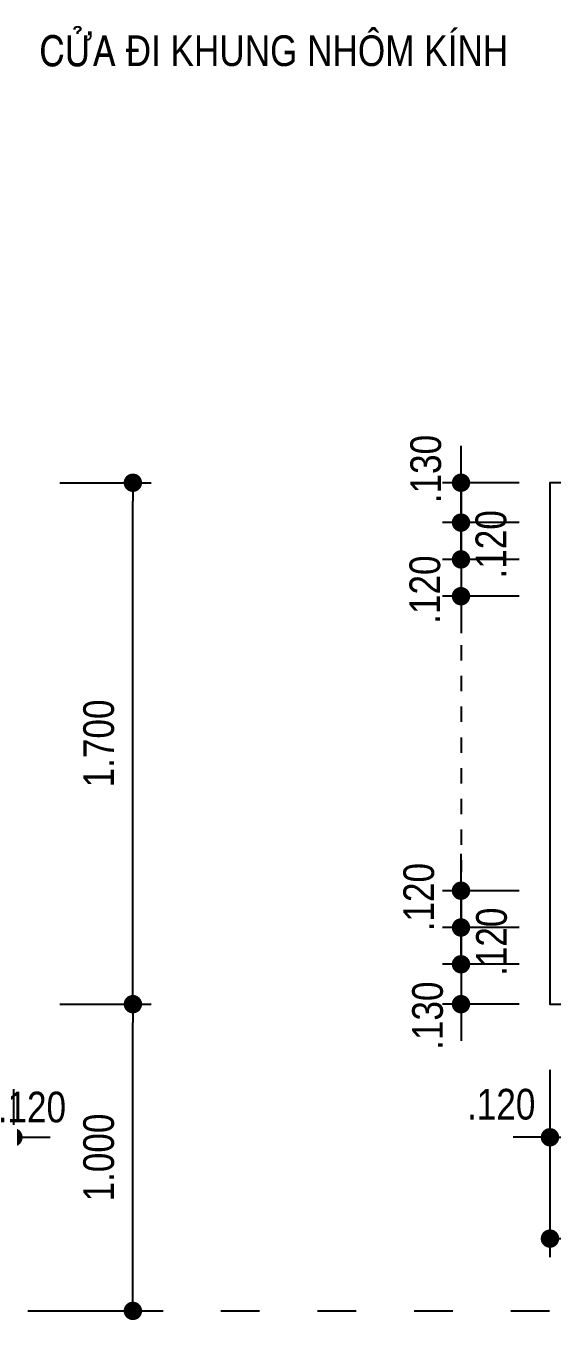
# Model space of a CAD drawing. Header units: millimetres. Extents: x 120 to 288, y 58 to 216.
# Drawn here: x 183.1 to 186.53, y 69.59 to 78.03 of the extents above; entities that cross this region are included whole.
import ezdxf

# ---------------------------------------------------------------- set-up
doc = ezdxf.new("R2010")
doc.units = ezdxf.units.MM
doc.header["$LTSCALE"] = 0.3
doc.header["$MEASUREMENT"] = 0
doc.linetypes.add('ACAD_ISO03W100', pattern=[30, 12, -18])
doc.layers.get('0').update_dxf_attribs({"linetype": 'CONTINUOUS', "lineweight": 13})
doc.layers.get('DEFPOINTS').update_dxf_attribs({"linetype": 'CONTINUOUS', "lineweight": 13})
for name, color, linetype in [('HATCH', 8, 'CONTINUOUS'), ('LAYER 1', 1, 'CONTINUOUS'), ('LAYER1', 1, 'CONTINUOUS')]:
    doc.layers.add(name, color=color, linetype=linetype)
doc.styles.add('HELVE-KT', font='vhelvcn.TTF')
doc.dimstyles.new('1-50', dxfattribs={"dimtxt": 0.2, "dimasz": 0.12, "dimexe": 0.12, "dimexo": 0.2, "dimgap": 0.12, "dimtad": 1, "dimdec": 3, "dimlfac": 0.5, "dimzin": 4, "dimdsep": 46, "dimtxsty": 'HELVE-KT', "dimblk1": 'DOT', "dimblk2": 'DOT', "dimsah": 1, "dimcen": -0.18, "dimadec": 3, "dimazin": 0, "dimtfac": 1, "dimtdec": 3, "dimtmove": 2, "dimatfit": 3, "dimldrblk": 'DOT', "dimfxl": 0, "dimtolj": 1, "dimtzin": 4, "dimarcsym": 0})

# ---------------------------------------------------------------- blocks, each defined once
blk = doc.blocks.new('_DOT')
at = {"color": 0, "linetype": 'ByBlock'}
blk.add_line((-0.5, 0), (-1, 0), dxfattribs=at)
at = {"color": 0, "linetype": 'ByBlock', "const_width": 0.5}
blk.add_lwpolyline([(-0.25, 0, 1), (0.25, 0, 1)], format="xyb", close=True, dxfattribs=at)
blk = doc.blocks.new('*D856')
at = {"layer": 'DEFPOINTS', "color": 0, "linetype": 'Continuous', "lineweight": -2, "ltscale": 0.08}
for p in [(183.1163, 75.0511), (183.7928, 75.0511), (183.1163, 71.6511)]:
    blk.add_point(p, dxfattribs=at)
at = {"layer": 'LAYER1', "color": 0, "linetype": 'Continuous', "lineweight": -2, "ltscale": 0.08}
for p, q in [((183.3163, 75.0511), (183.9128, 75.0511)), ((183.7928, 71.7711), (183.7928, 74.9311)), ((183.3163, 71.6511), (183.9128, 71.6511))]:
    blk.add_line(p, q, dxfattribs=at)
at = {"layer": 'LAYER1', "color": 0, "linetype": 'Continuous', "lineweight": -2, "ltscale": 0.08, "xscale": 0.12, "yscale": 0.12, "zscale": 0.12}
for p, rotation in [((183.7928, 75.0511), 90), ((183.7928, 71.6511), 270)]:
    blk.add_blockref('_DOT', p, dxfattribs=dict(at, rotation=rotation))
at = {"layer": 'LAYER1', "color": 0, "linetype": 'Continuous', "ltscale": 0.08, "insert": (183.5707, 73.3511), "char_height": 0.2, "attachment_point": 5, "rotation": 90, "style": 'HELVE-KT'}
blk.add_mtext('\\A1;1.700', dxfattribs=at)
blk = doc.blocks.new('*D857')
at = {"layer": 'DEFPOINTS', "color": 0, "linetype": 'Continuous', "lineweight": -2, "ltscale": 0.08}
for p in [(183.1163, 71.6511), (183.7928, 71.6511), (183.1163, 69.6511)]:
    blk.add_point(p, dxfattribs=at)
at = {"layer": 'LAYER1', "color": 0, "linetype": 'Continuous', "lineweight": -2, "ltscale": 0.08}
for p, q in [((183.3163, 71.6511), (183.9128, 71.6511)), ((183.7928, 69.7711), (183.7928, 71.5311)), ((183.3163, 69.6511), (183.9128, 69.6511))]:
    blk.add_line(p, q, dxfattribs=at)
at = {"layer": 'LAYER1', "color": 0, "linetype": 'Continuous', "lineweight": -2, "ltscale": 0.08, "xscale": 0.12, "yscale": 0.12, "zscale": 0.12}
for p, rotation in [((183.7928, 71.6511), 90), ((183.7928, 69.6511), 270)]:
    blk.add_blockref('_DOT', p, dxfattribs=dict(at, rotation=rotation))
at = {"layer": 'LAYER1', "color": 0, "linetype": 'Continuous', "ltscale": 0.08, "insert": (183.5707, 70.6511), "char_height": 0.2, "attachment_point": 5, "rotation": 90, "style": 'HELVE-KT'}
blk.add_mtext('\\A1;1.000', dxfattribs=at)
blk = doc.blocks.new('*D867')
at = {"layer": 'DEFPOINTS', "color": 0, "linetype": 'Continuous', "lineweight": -2, "ltscale": 0.08}
for p in [(182.7738, 71.4231), (183.0138, 71.4231), (183.0138, 70.7831)]:
    blk.add_point(p, dxfattribs=at)
at = {"layer": 'LAYER1', "color": 0, "linetype": 'Continuous', "lineweight": -2, "ltscale": 0.08}
for p, q in [((182.7738, 71.2231), (182.7738, 70.6631)), ((183.0138, 71.2231), (183.0138, 70.6631)), ((182.6538, 70.7831), (182.5338, 70.7831)), ((182.7738, 70.7831), (183.0138, 70.7831)), ((183.1338, 70.7831), (183.2538, 70.7831))]:
    blk.add_line(p, q, dxfattribs=at)
at = {"layer": 'LAYER1', "color": 0, "linetype": 'Continuous', "lineweight": -2, "ltscale": 0.08, "xscale": 0.12, "yscale": 0.12, "zscale": 0.12}
blk.add_blockref('_DOT', (182.7738, 70.7831), dxfattribs=at)
at = {"layer": 'LAYER1', "color": 0, "linetype": 'Continuous', "lineweight": -2, "ltscale": 0.08, "xscale": 0.12, "yscale": 0.12, "zscale": 0.12, "rotation": 180}
blk.add_blockref('_DOT', (183.0138, 70.7831), dxfattribs=at)
at = {"layer": 'LAYER1', "color": 0, "linetype": 'Continuous', "ltscale": 0.08, "insert": (183.1341, 70.979), "char_height": 0.2, "attachment_point": 5, "style": 'HELVE-KT'}
blk.add_mtext('\\A1;.120', dxfattribs=at)
blk = doc.blocks.new('*D1263')
at = {"layer": 'DEFPOINTS', "color": 0, "linetype": 'Continuous', "lineweight": -2, "ltscale": 0.08}
for p in [(186.5128, 75.0511), (185.9326, 74.7911), (186.5128, 74.7911)]:
    blk.add_point(p, dxfattribs=at)
at = {"layer": 'LAYER1', "color": 0, "linetype": 'Continuous', "lineweight": -2, "ltscale": 0.08}
for p, q in [((185.9326, 75.1711), (185.9326, 75.2911)), ((186.3128, 75.0511), (185.8126, 75.0511)), ((185.9326, 75.0511), (185.9326, 74.7911)), ((186.3128, 74.7911), (185.8126, 74.7911)), ((185.9326, 74.6711), (185.9326, 74.5511))]:
    blk.add_line(p, q, dxfattribs=at)
at = {"layer": 'LAYER1', "color": 0, "linetype": 'Continuous', "lineweight": -2, "ltscale": 0.08, "xscale": 0.12, "yscale": 0.12, "zscale": 0.12}
for p, rotation in [((185.9326, 75.0511), 270), ((185.9326, 74.7911), 90)]:
    blk.add_blockref('_DOT', p, dxfattribs=dict(at, rotation=rotation))
at = {"layer": 'LAYER1', "color": 0, "linetype": 'Continuous', "ltscale": 0.08, "insert": (185.7038, 75.1403), "char_height": 0.2, "attachment_point": 5, "rotation": 90, "style": 'HELVE-KT'}
blk.add_mtext('\\A1;.130', dxfattribs=at)
blk = doc.blocks.new('*D1264')
at = {"layer": 'DEFPOINTS', "color": 0, "linetype": 'Continuous', "lineweight": -2, "ltscale": 0.08}
for p in [(186.5128, 74.7911), (185.9326, 74.5511), (186.5128, 74.5511)]:
    blk.add_point(p, dxfattribs=at)
at = {"layer": 'LAYER1', "color": 0, "linetype": 'Continuous', "lineweight": -2, "ltscale": 0.08}
for p, q in [((185.9326, 74.9111), (185.9326, 75.0311)), ((186.3128, 74.7911), (185.8126, 74.7911)), ((185.9326, 74.7911), (185.9326, 74.5511)), ((186.3128, 74.5511), (185.8126, 74.5511)), ((185.9326, 74.4311), (185.9326, 74.3111))]:
    blk.add_line(p, q, dxfattribs=at)
at = {"layer": 'LAYER1', "color": 0, "linetype": 'Continuous', "lineweight": -2, "ltscale": 0.08, "xscale": 0.12, "yscale": 0.12, "zscale": 0.12}
for p, rotation in [((185.9326, 74.7911), 270), ((185.9326, 74.5511), 90)]:
    blk.add_blockref('_DOT', p, dxfattribs=dict(at, rotation=rotation))
at = {"layer": 'LAYER1', "color": 0, "linetype": 'Continuous', "ltscale": 0.08, "insert": (186.1288, 74.6494), "char_height": 0.2, "attachment_point": 5, "rotation": 90, "style": 'HELVE-KT'}
blk.add_mtext('\\A1;.120', dxfattribs=at)
blk = doc.blocks.new('*D1265')
at = {"layer": 'DEFPOINTS', "color": 0, "linetype": 'Continuous', "lineweight": -2, "ltscale": 0.08}
for p in [(186.5128, 74.5511), (185.9326, 74.3111), (186.5128, 74.3111)]:
    blk.add_point(p, dxfattribs=at)
at = {"layer": 'LAYER1', "color": 0, "linetype": 'Continuous', "lineweight": -2, "ltscale": 0.08}
for p, q in [((185.9326, 74.6711), (185.9326, 74.7911)), ((186.3128, 74.5511), (185.8126, 74.5511)), ((185.9326, 74.5511), (185.9326, 74.3111)), ((186.3128, 74.3111), (185.8126, 74.3111)), ((185.9326, 74.1911), (185.9326, 74.0711))]:
    blk.add_line(p, q, dxfattribs=at)
at = {"layer": 'LAYER1', "color": 0, "linetype": 'Continuous', "lineweight": -2, "ltscale": 0.08, "xscale": 0.12, "yscale": 0.12, "zscale": 0.12}
for p, rotation in [((185.9326, 74.5511), 270), ((185.9326, 74.3111), 90)]:
    blk.add_blockref('_DOT', p, dxfattribs=dict(at, rotation=rotation))
at = {"layer": 'LAYER1', "color": 0, "linetype": 'Continuous', "ltscale": 0.08, "insert": (185.698, 74.3539), "char_height": 0.2, "attachment_point": 5, "rotation": 90, "style": 'HELVE-KT'}
blk.add_mtext('\\A1;.120', dxfattribs=at)
blk = doc.blocks.new('*D1266')
at = {"layer": 'DEFPOINTS', "color": 0, "linetype": 'Continuous', "lineweight": -2, "ltscale": 0.08}
for p in [(186.5128, 71.4231), (186.7528, 71.4231), (186.7528, 70.7831)]:
    blk.add_point(p, dxfattribs=at)
at = {"layer": 'LAYER1', "color": 0, "linetype": 'Continuous', "lineweight": -2, "ltscale": 0.08}
for p, q in [((186.5128, 71.2231), (186.5128, 70.6631)), ((186.7528, 71.2231), (186.7528, 70.6631)), ((186.3928, 70.7831), (186.2728, 70.7831)), ((186.5128, 70.7831), (186.7528, 70.7831)), ((186.8728, 70.7831), (186.9928, 70.7831))]:
    blk.add_line(p, q, dxfattribs=at)
at = {"layer": 'LAYER1', "color": 0, "linetype": 'Continuous', "lineweight": -2, "ltscale": 0.08, "xscale": 0.12, "yscale": 0.12, "zscale": 0.12}
blk.add_blockref('_DOT', (186.5128, 70.7831), dxfattribs=at)
at = {"layer": 'LAYER1', "color": 0, "linetype": 'Continuous', "lineweight": -2, "ltscale": 0.08, "xscale": 0.12, "yscale": 0.12, "zscale": 0.12, "rotation": 180}
blk.add_blockref('_DOT', (186.7528, 70.7831), dxfattribs=at)
at = {"layer": 'LAYER1', "color": 0, "linetype": 'Continuous', "ltscale": 0.08, "insert": (186.1947, 70.9975), "char_height": 0.2, "attachment_point": 5, "style": 'HELVE-KT'}
blk.add_mtext('\\A1;.120', dxfattribs=at)
blk = doc.blocks.new('*D1268')
at = {"layer": 'DEFPOINTS', "color": 0, "linetype": 'Continuous', "lineweight": -2, "ltscale": 0.08}
for p in [(186.5128, 72.3911), (185.9326, 72.1511), (186.5128, 72.1511)]:
    blk.add_point(p, dxfattribs=at)
at = {"layer": 'LAYER1', "color": 0, "linetype": 'Continuous', "lineweight": -2, "ltscale": 0.08}
for p, q in [((185.9326, 72.5111), (185.9326, 72.6311)), ((186.3128, 72.3911), (185.8126, 72.3911)), ((185.9326, 72.3911), (185.9326, 72.1511)), ((186.3128, 72.1511), (185.8126, 72.1511)), ((185.9326, 72.0311), (185.9326, 71.9111))]:
    blk.add_line(p, q, dxfattribs=at)
at = {"layer": 'LAYER1', "color": 0, "linetype": 'Continuous', "lineweight": -2, "ltscale": 0.08, "xscale": 0.12, "yscale": 0.12, "zscale": 0.12}
for p, rotation in [((185.9326, 72.3911), 270), ((185.9326, 72.1511), 90)]:
    blk.add_blockref('_DOT', p, dxfattribs=dict(at, rotation=rotation))
at = {"layer": 'LAYER1', "color": 0, "linetype": 'Continuous', "ltscale": 0.08, "insert": (185.6582, 72.3489), "char_height": 0.2, "attachment_point": 5, "rotation": 90, "style": 'HELVE-KT'}
blk.add_mtext('\\A1;.120', dxfattribs=at)
blk = doc.blocks.new('*D1269')
at = {"layer": 'DEFPOINTS', "color": 0, "linetype": 'Continuous', "lineweight": -2, "ltscale": 0.08}
for p in [(186.5128, 72.1511), (185.9326, 71.9111), (186.5128, 71.9111)]:
    blk.add_point(p, dxfattribs=at)
at = {"layer": 'LAYER1', "color": 0, "linetype": 'Continuous', "lineweight": -2, "ltscale": 0.08}
for p, q in [((185.9326, 72.2711), (185.9326, 72.3911)), ((186.3128, 72.1511), (185.8126, 72.1511)), ((185.9326, 72.1511), (185.9326, 71.9111)), ((186.3128, 71.9111), (185.8126, 71.9111)), ((185.9326, 71.7911), (185.9326, 71.6711))]:
    blk.add_line(p, q, dxfattribs=at)
at = {"layer": 'LAYER1', "color": 0, "linetype": 'Continuous', "lineweight": -2, "ltscale": 0.08, "xscale": 0.12, "yscale": 0.12, "zscale": 0.12}
for p, rotation in [((185.9326, 72.1511), 270), ((185.9326, 71.9111), 90)]:
    blk.add_blockref('_DOT', p, dxfattribs=dict(at, rotation=rotation))
at = {"layer": 'LAYER1', "color": 0, "linetype": 'Continuous', "ltscale": 0.08, "insert": (186.1325, 72.0578), "char_height": 0.2, "attachment_point": 5, "rotation": 90, "style": 'HELVE-KT'}
blk.add_mtext('\\A1;.120', dxfattribs=at)
blk = doc.blocks.new('*D1270')
at = {"layer": 'DEFPOINTS', "color": 0, "linetype": 'Continuous', "lineweight": -2, "ltscale": 0.08}
for p in [(186.5128, 71.9111), (185.9326, 71.6511), (186.5128, 71.6511)]:
    blk.add_point(p, dxfattribs=at)
at = {"layer": 'LAYER1', "color": 0, "linetype": 'Continuous', "lineweight": -2, "ltscale": 0.08}
for p, q in [((185.9326, 72.0311), (185.9326, 72.1511)), ((186.3128, 71.9111), (185.8126, 71.9111)), ((185.9326, 71.9111), (185.9326, 71.6511)), ((186.3128, 71.6511), (185.8126, 71.6511)), ((185.9326, 71.5311), (185.9326, 71.4111))]:
    blk.add_line(p, q, dxfattribs=at)
at = {"layer": 'LAYER1', "color": 0, "linetype": 'Continuous', "lineweight": -2, "ltscale": 0.08, "xscale": 0.12, "yscale": 0.12, "zscale": 0.12}
for p, rotation in [((185.9326, 71.9111), 270), ((185.9326, 71.6511), 90)]:
    blk.add_blockref('_DOT', p, dxfattribs=dict(at, rotation=rotation))
at = {"layer": 'LAYER1', "color": 0, "linetype": 'Continuous', "ltscale": 0.08, "insert": (185.7155, 71.5759), "char_height": 0.2, "attachment_point": 5, "rotation": 90, "style": 'HELVE-KT'}
blk.add_mtext('\\A1;.130', dxfattribs=at)
blk = doc.blocks.new('*D1278')
at = {"layer": 'DEFPOINTS', "color": 0, "linetype": 'Continuous', "lineweight": -2, "ltscale": 0.08}
for p in [(186.5128, 71.049), (188.5128, 71.049), (188.5128, 70.1226)]:
    blk.add_point(p, dxfattribs=at)
at = {"layer": 'LAYER 1', "color": 0, "linetype": 'Continuous', "lineweight": -2, "ltscale": 0.08}
for p, q in [((186.5128, 70.849), (186.5128, 70.0026)), ((188.5128, 70.849), (188.5128, 70.0026)), ((186.6328, 70.1226), (188.3928, 70.1226))]:
    blk.add_line(p, q, dxfattribs=at)
at = {"layer": 'LAYER 1', "color": 0, "linetype": 'Continuous', "lineweight": -2, "ltscale": 0.08, "xscale": 0.12, "yscale": 0.12, "zscale": 0.12, "rotation": 180}
blk.add_blockref('_DOT', (186.5128, 70.1226), dxfattribs=at)
at = {"layer": 'LAYER 1', "color": 0, "linetype": 'Continuous', "lineweight": -2, "ltscale": 0.08, "xscale": 0.12, "yscale": 0.12, "zscale": 0.12}
blk.add_blockref('_DOT', (188.5128, 70.1226), dxfattribs=at)
at = {"layer": 'LAYER 1', "color": 0, "linetype": 'Continuous', "ltscale": 0.08, "insert": (187.5128, 70.3448), "char_height": 0.2, "attachment_point": 5, "style": 'HELVE-KT'}
blk.add_mtext('\\A1;1.000', dxfattribs=at)

msp = doc.modelspace()

# ---------------------------------------------------------------- linework, layer by layer
at = {"layer": 'HATCH', "linetype": 'Continuous', "ltscale": 0.08}
msp.add_lwpolyline([(188.51277, 75.05106), (186.51277, 75.05106), (186.51277, 71.65106), (188.51277, 71.65106)], dxfattribs=at)
at = {"layer": 'LAYER 1', "linetype": 'ACAD_ISO03W100', "ltscale": 0.01}
msp.add_line((185.93258, 74.19106), (185.93258, 72.51106), dxfattribs=at)
at = {"layer": 'LAYER 1', "linetype": 'ACAD_ISO03W100', "ltscale": 0.07}
msp.add_lwpolyline([(178.06729, 69.65106), (197.2029, 69.65106)], dxfattribs=at)

# ---------------------------------------------------------------- texts
at = {"layer": 'LAYER1', "linetype": 'Continuous', "ltscale": 0.05, "insert": (183.18359, 77.7629), "char_height": 0.2, "width": 5.2618645, "attachment_point": 7, "style": 'HELVE-KT'}
msp.add_mtext('CÖÛA ÑI KHUNG NHOÂM KÍNH', dxfattribs=at)

# ---------------------------------------------------------------- dimensions: what is measured, and where the dimension line sits
at = {"layer": 'LAYER 1', "linetype": 'Continuous', "ltscale": 0.08}
dim = msp.add_linear_dim(base=(188.51277, 70.12264), p1=(186.51277, 71.04896), p2=(188.51277, 71.04896), dimstyle='1-50', dxfattribs=at)
dim.commit()
dim.dimension.update_dxf_attribs({"geometry": '*D1278', "text_midpoint": (187.51277, 70.34477)})
at = {"layer": 'LAYER1', "linetype": 'Continuous', "ltscale": 0.08}
for base, p1, p2, picture, middle in [((185.93258, 74.79106), (186.51277, 75.05106), (186.51277, 74.79106), '*D1263', (185.70381, 75.14031)), ((185.93258, 74.55106), (186.51277, 74.79106), (186.51277, 74.55106), '*D1264', (186.12877, 74.64943)), ((185.93258, 74.31106), (186.51277, 74.55106), (186.51277, 74.31106), '*D1265', (185.69797, 74.35385)), ((185.93258, 72.15106), (186.51277, 72.39106), (186.51277, 72.15106), '*D1268', (185.65822, 72.34887)), ((185.93258, 71.91106), (186.51277, 72.15106), (186.51277, 71.91106), '*D1269', (186.13249, 72.05778)), ((185.93258, 71.65106), (186.51277, 71.91106), (186.51277, 71.65106), '*D1270', (185.71552, 71.57587))]:
    dim = msp.add_linear_dim(base=base, p1=p1, p2=p2, angle=90, dimstyle='1-50', dxfattribs=at)
    dim.commit()
    dim.dimension.update_dxf_attribs({"geometry": picture, "text_midpoint": middle, "dimtype": 160})
for base, p1, p2, picture, middle in [((183.79283, 75.05106), (183.11629, 71.65106), (183.11629, 75.05106), '*D856', (183.5707, 73.35106)), ((183.79283, 71.65106), (183.11629, 69.65106), (183.11629, 71.65106), '*D857', (183.5707, 70.65106))]:
    dim = msp.add_linear_dim(base=base, p1=p1, p2=p2, angle=90, dimstyle='1-50', dxfattribs=at)
    dim.commit()
    dim.dimension.update_dxf_attribs({"geometry": picture, "text_midpoint": middle})
for base, p1, p2, picture, middle in [((183.01377, 70.78311), (182.77377, 71.42307), (183.01377, 71.42307), '*D867', (183.1341, 70.97905)), ((186.75277, 70.78311), (186.51277, 71.42307), (186.75277, 71.42307), '*D1266', (186.19471, 70.99755))]:
    dim = msp.add_linear_dim(base=base, p1=p1, p2=p2, dimstyle='1-50', dxfattribs=at)
    dim.commit()
    dim.dimension.update_dxf_attribs({"geometry": picture, "text_midpoint": middle, "dimtype": 160})

doc.saveas('drawing.dxf')
